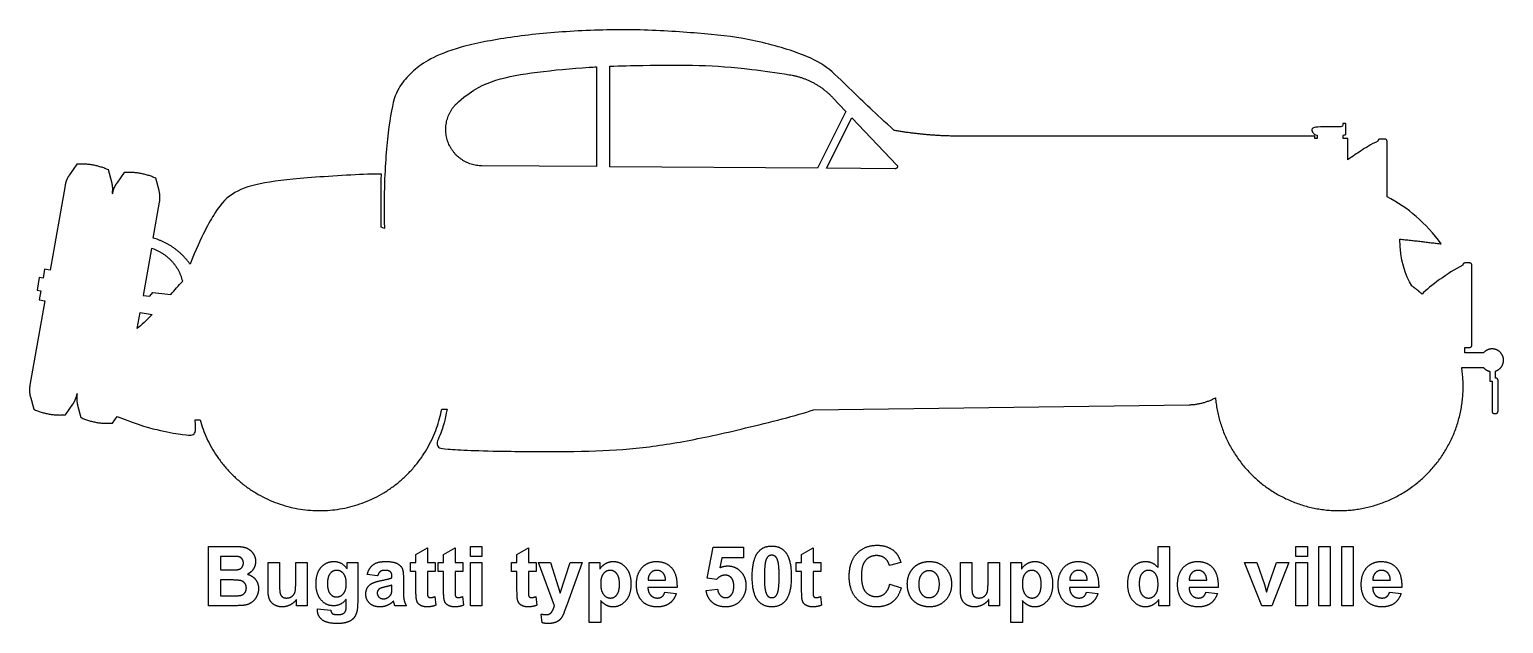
# Model space of a CAD drawing. Header units: millimetres. Extents: x -155 to 163, y -128 to 149.
# Drawn here: x -152.7 to -85.3, y -53.6 to -26.5 of the extents above; entities that cross this region are included whole.
import ezdxf

# ---------------------------------------------------------------- set-up
doc = ezdxf.new("R2010")
doc.units = ezdxf.units.MM
doc.header["$MEASUREMENT"] = 0
doc.layers.add('Layer 03', color=5, linetype='Continuous')

msp = doc.modelspace()

# ---------------------------------------------------------------- linework, layer by layer
at = {"layer": 'Layer 03'}
for p, q in [((-126.782, -28.183), (-126.782, -32.746)), ((-126.169, -32.751), (-126.169, -28.154)), ((-115.961, -29.594), (-115.364, -30.223)), ((-115.364, -30.223), (-116.663, -32.819)), ((-116.251, -32.822), (-115.093, -30.508)), ((-115.093, -30.508), (-113.037, -32.673)), ((-93.91, -31.351), (-110.164, -31.351)), ((-93.91, -31.459), (-93.91, -31.351)), ((-93.796, -31.459), (-93.91, -31.459)), ((-93.796, -31.301), (-93.796, -31.459)), ((-92.399, -31.459), (-92.601, -31.459)), ((-92.399, -32.44), (-92.399, -31.459)), ((-90.699, -31.486), (-90.916, -31.486)), ((-90.597, -34.125), (-90.597, -31.588)), ((-150.569, -32.639), (-150.906, -33.12)), ((-148.97, -33.462), (-149.122, -32.895)), ((-148.408, -33.021), (-148.745, -33.501)), ((-126.782, -32.746), (-132.032, -32.709)), ((-116.663, -32.819), (-126.169, -32.751)), ((-113.111, -32.844), (-116.251, -32.822)), ((-151.108, -33.608), (-151.79, -37.475)), ((-146.809, -33.843), (-146.96, -33.276)), ((-147.075, -36.012), (-146.785, -34.37)), ((-136.494, -35.576), (-136.637, -35.517)), ((-147.159, -36.487), (-147.538, -38.638)), ((-152.046, -37.43), (-152.119, -37.845)), ((-151.79, -37.475), (-152.046, -37.43)), ((-86.813, -37.154), (-87.03, -37.154)), ((-86.712, -40.913), (-86.712, -37.256)), ((-152.291, -37.814), (-152.393, -38.392)), ((-152.393, -38.392), (-152.221, -38.422)), ((-152.221, -38.422), (-152.294, -38.838)), ((-152.119, -37.845), (-152.291, -37.814)), ((-152.038, -38.883), (-152.72, -42.75)), ((-152.294, -38.838), (-152.038, -38.883)), ((-147.538, -38.638), (-147.237, -38.679)), ((-147.237, -38.679), (-147.088, -38.501)), ((-147.088, -38.501), (-146.271, -38.597)), ((-147.806, -40.155), (-147.676, -39.42)), ((-147.676, -39.42), (-147.125, -39.511)), ((-87.032, -41.271), (-87.03, -41.014)), ((-87.03, -41.014), (-86.813, -41.014)), ((-86.184, -41.271), (-87.032, -41.271)), ((-87.179, -41.934), (-86.184, -41.934)), ((-85.893, -42.11), (-85.893, -42.56)), ((-85.639, -42.417), (-85.639, -42.13)), ((-85.618, -42.417), (-85.639, -42.417)), ((-85.893, -42.56), (-85.792, -42.56)), ((-85.792, -42.56), (-85.792, -43.935)), ((-85.517, -43.935), (-85.517, -42.519)), ((-152.697, -43.277), (-152.545, -43.844)), ((-151.097, -44.099), (-150.761, -43.618)), ((-150.536, -43.658), (-150.384, -44.225)), ((-133.868, -43.833), (-133.624, -43.833)), ((-116.857, -43.877), (-99.659, -43.638)), ((-148.936, -44.48), (-148.721, -44.172)), ((-145.153, -44.326), (-144.929, -44.326)), ((-85.69, -44.036), (-85.618, -44.036)), ((-144.55, -52.834), (-144.55, -50.117)), ((-144.55, -50.117), (-143.455, -50.117)), ((-143.683, -50.573), (-143.993, -50.573)), ((-143.993, -50.573), (-143.993, -51.197)), ((-135.048, -50.488), (-134.525, -50.185)), ((-135.048, -50.86), (-135.048, -50.488)), ((-134.525, -50.185), (-134.525, -50.86)), ((-133.782, -50.488), (-133.259, -50.185)), ((-133.782, -50.86), (-133.782, -50.488)), ((-133.259, -50.185), (-133.259, -50.86)), ((-132.55, -50.117), (-132.027, -50.117)), ((-132.55, -50.573), (-132.55, -50.117)), ((-132.027, -50.573), (-132.55, -50.573)), ((-132.027, -50.117), (-132.027, -50.573)), ((-130.423, -50.488), (-129.9, -50.185)), ((-130.423, -50.86), (-130.423, -50.488)), ((-129.9, -50.185), (-129.9, -50.86)), ((-121.714, -51.574), (-121.444, -50.151)), ((-121.444, -50.151), (-120.06, -50.151)), ((-120.06, -50.151), (-120.06, -50.64)), ((-117.393, -50.488), (-116.87, -50.185)), ((-117.393, -50.86), (-117.393, -50.488)), ((-116.87, -50.185), (-116.87, -50.86)), ((-101.079, -51.082), (-101.079, -50.117)), ((-101.079, -50.117), (-100.556, -50.117)), ((-100.556, -50.117), (-100.556, -52.834)), ((-94.767, -50.117), (-94.244, -50.117)), ((-94.767, -50.573), (-94.767, -50.117)), ((-94.244, -50.573), (-94.767, -50.573)), ((-94.244, -50.117), (-94.244, -50.573)), ((-93.72, -50.117), (-93.197, -50.117)), ((-93.72, -52.834), (-93.72, -50.117)), ((-93.197, -50.117), (-93.197, -52.834)), ((-92.674, -50.117), (-92.151, -50.117)), ((-92.674, -52.834), (-92.674, -50.117)), ((-92.151, -50.117), (-92.151, -52.834)), ((-143.993, -51.197), (-143.638, -51.197)), ((-141.816, -52.113), (-141.816, -50.86)), ((-141.816, -50.86), (-141.293, -50.86)), ((-141.293, -50.86), (-141.293, -51.766)), ((-140.55, -50.86), (-140.027, -50.86)), ((-140.55, -51.692), (-140.55, -50.86)), ((-140.027, -50.86), (-140.027, -52.834)), ((-138.204, -51.135), (-138.204, -50.86)), ((-138.204, -50.86), (-137.715, -50.86)), ((-137.715, -50.86), (-137.715, -52.637)), ((-135.301, -51.265), (-135.301, -50.86)), ((-135.301, -50.86), (-135.048, -50.86)), ((-135.048, -51.265), (-135.301, -51.265)), ((-135.048, -52.135), (-135.048, -51.265)), ((-134.525, -50.86), (-134.17, -50.86)), ((-134.17, -51.265), (-134.525, -51.265)), ((-134.525, -51.265), (-134.525, -52.08)), ((-134.17, -50.86), (-134.17, -51.265)), ((-134.035, -51.265), (-134.035, -50.86)), ((-134.035, -50.86), (-133.782, -50.86)), ((-133.782, -51.265), (-134.035, -51.265)), ((-133.782, -52.135), (-133.782, -51.265)), ((-133.259, -50.86), (-132.904, -50.86)), ((-132.904, -51.265), (-133.259, -51.265)), ((-133.259, -51.265), (-133.259, -52.08)), ((-132.904, -50.86), (-132.904, -51.265)), ((-132.55, -50.86), (-132.027, -50.86)), ((-132.55, -52.834), (-132.55, -50.86)), ((-132.027, -50.86), (-132.027, -52.834)), ((-130.676, -51.265), (-130.676, -50.86)), ((-130.676, -50.86), (-130.423, -50.86)), ((-130.423, -51.265), (-130.676, -51.265)), ((-130.423, -52.135), (-130.423, -51.265)), ((-129.9, -50.86), (-129.546, -50.86)), ((-129.546, -51.265), (-129.9, -51.265)), ((-129.9, -51.265), (-129.9, -52.08)), ((-129.546, -50.86), (-129.546, -51.265)), ((-128.711, -52.834), (-129.444, -50.86)), ((-129.444, -50.86), (-128.887, -50.86)), ((-128.887, -50.86), (-128.44, -52.258)), ((-128.44, -52.258), (-127.993, -50.86)), ((-127.436, -50.86), (-128.128, -52.755)), ((-127.993, -50.86), (-127.436, -50.86)), ((-127.115, -53.594), (-127.115, -50.86)), ((-127.115, -50.86), (-126.626, -50.86)), ((-126.626, -50.86), (-126.626, -51.148)), ((-121.052, -50.64), (-121.138, -51.094)), ((-120.06, -50.64), (-121.052, -50.64)), ((-117.646, -51.265), (-117.646, -50.86)), ((-117.646, -50.86), (-117.393, -50.86)), ((-117.393, -51.265), (-117.646, -51.265)), ((-117.393, -52.135), (-117.393, -51.265)), ((-116.87, -50.86), (-116.516, -50.86)), ((-116.516, -51.265), (-116.87, -51.265)), ((-116.87, -51.265), (-116.87, -52.08)), ((-116.516, -50.86), (-116.516, -51.265)), ((-112.853, -50.86), (-113.376, -50.995)), ((-110.126, -52.113), (-110.126, -50.86)), ((-110.126, -50.86), (-109.603, -50.86)), ((-109.603, -50.86), (-109.603, -51.766)), ((-108.86, -50.86), (-108.337, -50.86)), ((-108.86, -51.692), (-108.86, -50.86)), ((-108.337, -50.86), (-108.337, -52.834)), ((-107.814, -53.594), (-107.814, -50.86)), ((-107.814, -50.86), (-107.324, -50.86)), ((-107.324, -50.86), (-107.324, -51.148)), ((-96.335, -52.834), (-97.121, -50.86)), ((-97.121, -50.86), (-96.564, -50.86)), ((-96.564, -50.86), (-96.211, -51.868)), ((-96.005, -51.868), (-95.653, -50.86)), ((-95.096, -50.86), (-95.871, -52.834)), ((-95.653, -50.86), (-95.096, -50.86)), ((-94.767, -50.86), (-94.244, -50.86)), ((-94.767, -52.834), (-94.767, -50.86)), ((-94.244, -50.86), (-94.244, -52.834)), ((-143.542, -51.653), (-143.993, -51.653)), ((-143.993, -51.653), (-143.993, -52.379)), ((-136.803, -51.467), (-137.276, -51.4)), ((-136.145, -51.552), (-136.145, -51.499)), ((-136.145, -51.993), (-136.145, -51.889)), ((-135.622, -51.572), (-135.622, -52.184)), ((-124.422, -51.67), (-123.621, -51.67)), ((-121.295, -51.636), (-121.714, -51.574)), ((-113.359, -51.839), (-112.836, -52.007)), ((-105.121, -51.67), (-104.32, -51.67)), ((-99.652, -51.67), (-98.851, -51.67)), ((-96.211, -51.868), (-96.109, -52.204)), ((-91.247, -51.67), (-90.446, -51.67)), ((-143.993, -52.379), (-143.476, -52.379)), ((-140.517, -52.834), (-140.517, -52.541)), ((-138.238, -52.812), (-138.238, -52.528)), ((-134.179, -52.413), (-134.137, -52.809)), ((-132.913, -52.413), (-132.871, -52.809)), ((-129.554, -52.413), (-129.512, -52.809)), ((-126.592, -52.599), (-126.592, -53.594)), ((-123.098, -51.991), (-124.431, -51.991)), ((-123.655, -52.21), (-123.132, -52.278)), ((-121.765, -52.13), (-121.241, -52.075)), ((-116.524, -52.413), (-116.482, -52.809)), ((-108.826, -52.834), (-108.826, -52.541)), ((-107.29, -52.599), (-107.29, -53.594)), ((-103.797, -51.991), (-105.13, -51.991)), ((-104.354, -52.21), (-103.83, -52.278)), ((-101.045, -52.834), (-101.045, -52.547)), ((-98.328, -51.991), (-99.661, -51.991)), ((-98.885, -52.21), (-98.362, -52.278)), ((-89.923, -51.991), (-91.256, -51.991)), ((-90.48, -52.21), (-89.956, -52.278)), ((-143.618, -52.834), (-144.55, -52.834)), ((-140.027, -52.834), (-140.517, -52.834)), ((-139.554, -52.97), (-138.947, -53.037)), ((-135.487, -52.834), (-136.01, -52.834)), ((-132.027, -52.834), (-132.55, -52.834)), ((-129.276, -53.614), (-129.309, -53.214)), ((-128.128, -52.755), (-128.259, -53.116)), ((-108.337, -52.834), (-108.826, -52.834)), ((-100.556, -52.834), (-101.045, -52.834)), ((-95.871, -52.834), (-96.335, -52.834)), ((-94.244, -52.834), (-94.767, -52.834)), ((-93.197, -52.834), (-93.72, -52.834)), ((-92.151, -52.834), (-92.674, -52.834)), ((-126.592, -53.594), (-127.115, -53.594)), ((-107.29, -53.594), (-107.814, -53.594))]:
    msp.add_line(p, q, dxfattribs=at)
for points, knots in [([(-113.161, -31.089), (-114.011, -30.327), (-115.365, -29.009), (-116.212, -28.163), (-117.335, -27.568), (-119.825, -26.863), (-122.049, -26.643), (-124.935, -26.444), (-128.067, -26.532), (-130.754, -26.797), (-133.172, -27.276), (-134.451, -27.822), (-135.185, -28.346), (-135.749, -28.976), (-136.148, -29.731), (-136.429, -32.025), (-136.524, -33.848), (-136.494, -35.576)], [5808.73337, 5808.73337, 5808.73337, 5808.73337, 5817.331826, 5827.912412, 5838.492998, 5849.073584, 5859.65417, 5870.234756, 5880.815343, 5891.395929, 5901.976515, 5912.557101, 5923.137687, 5933.718273, 5944.298859, 5954.879445, 5965.384004, 5965.384004, 5965.384004, 5965.384004]), ([(-133.101, -29.781), (-132.402, -29.184), (-131.435, -28.731), (-129.593, -28.408), (-127.814, -28.242), (-126.893, -28.189), (-126.782, -28.183)], [631.906282, 631.906282, 631.906282, 631.906282, 643.407297, 655.368296, 667.329295, 668.97204, 668.97204, 668.97204, 668.97204]), ([(-126.169, -28.154), (-125.675, -28.135), (-124.36, -28.102), (-121.979, -28.084), (-120.18, -28.224), (-118.561, -28.444), (-117.96, -28.54)], [786.079734, 786.079734, 786.079734, 786.079734, 793.3764, 805.3374, 817.298401, 824.146832, 824.146832, 824.146832, 824.146832]), ([(-91.017, -31.588), (-91.333, -31.718), (-91.786, -32.022), (-92.148, -32.257), (-92.399, -32.44)], [6677.158944, 6677.158944, 6677.158944, 6677.158944, 6681.872773, 6685.570565, 6685.570565, 6685.570565, 6685.570565]), ([(-136.631, -33.085), (-137.349, -33.085), (-139.923, -33.234), (-142.102, -33.456), (-143.438, -33.877), (-144.157, -34.616), (-144.838, -35.876), (-145.389, -37.206)], [5978.183713, 5978.183713, 5978.183713, 5978.183713, 5989.583431, 6000.98315, 6012.382868, 6023.782586, 6033.553601, 6033.553601, 6033.553601, 6033.553601])]:
    msp.add_open_spline(points, degree=3, knots=knots, dxfattribs=at)
for points, weights in [([(-117.96, -28.54), (-116.782, -28.729), (-115.961, -29.594)], [1, 0.947337079162, 1]), ([(-110.164, -31.351), (-111.674, -31.351), (-113.161, -31.089)], [1, 0.996194698092, 1]), ([(-90.916, -31.486), (-91.017, -31.486), (-91.017, -31.588)], [1, 0.707106781187, 1]), ([(-90.597, -31.588), (-90.597, -31.486), (-90.699, -31.486)], [1, 0.707106781187, 1]), ([(-149.122, -32.895), (-149.813, -32.583), (-150.569, -32.639)], [1, 0.969131119091, 1]), ([(-146.96, -33.276), (-147.652, -32.964), (-148.408, -33.021)], [1, 0.969131119091, 1]), ([(-150.906, -33.12), (-151.061, -33.342), (-151.108, -33.608)], [1, 0.97629600712, 1]), ([(-148.947, -33.989), (-148.9, -33.723), (-148.97, -33.462)], [1, 0.97629600712, 1]), ([(-148.745, -33.501), (-148.9, -33.723), (-148.947, -33.989)], [1, 0.97629600712, 1]), ([(-146.785, -34.37), (-146.739, -34.104), (-146.809, -33.843)], [1, 0.97629600712, 1]), ([(-145.389, -37.206), (-146.024, -36.315), (-147.075, -36.012)], [1, 0.944253379172, 1]), ([(-145.726, -37.98), (-146.025, -36.833), (-147.159, -36.487)], [1, 0.872965515701, 1]), ([(-87.03, -37.154), (-87.132, -37.154), (-87.132, -37.256)], [1, 0.707106781187, 1]), ([(-86.712, -37.256), (-86.712, -37.154), (-86.813, -37.154)], [1, 0.707106781187, 1]), ([(-88.995, -38.576), (-89.216, -38.378), (-89.455, -38.204)], [1, 0.998642472162, 1]), ([(-86.813, -41.014), (-86.712, -41.014), (-86.712, -40.913)], [1, 0.707106781187, 1]), ([(-86.184, -41.934), (-86.069, -42.072), (-85.893, -42.11)], [1, 0.94488020156, 1]), ([(-85.639, -42.13), (-85.639, -42.102), (-85.612, -42.092)], [1, 0.81603365186, 1]), ([(-85.517, -42.519), (-85.517, -42.417), (-85.618, -42.417)], [1, 0.707106781187, 1]), ([(-152.72, -42.75), (-152.767, -43.016), (-152.697, -43.277)], [1, 0.97629600712, 1]), ([(-150.761, -43.618), (-150.606, -43.397), (-150.559, -43.131)], [1, 0.97629600712, 1]), ([(-150.559, -43.131), (-150.606, -43.397), (-150.536, -43.658)], [1, 0.97629600712, 1]), ([(-152.545, -43.844), (-151.854, -44.156), (-151.097, -44.099)], [1, 0.969131119091, 1]), ([(-99.659, -43.638), (-99.016, -43.629), (-98.453, -43.319)], [1, 0.970168497499, 1]), ([(-150.384, -44.225), (-149.692, -44.537), (-148.936, -44.48)], [1, 0.969131119091, 1]), ([(-85.792, -43.935), (-85.792, -44.036), (-85.69, -44.036)], [1, 0.707106781187, 1]), ([(-85.618, -44.036), (-85.517, -44.036), (-85.517, -43.935)], [1, 0.707106781187, 1])]:
    msp.add_rational_spline(points, weights, degree=2, dxfattribs=at)
for points, weights, knots in [([(-132.032, -32.709), (-133.187, -32.7), (-133.583, -31.616), (-133.979, -30.531), (-133.101, -29.781)], [1, 0.821457189842, 1, 0.821457189842, 1], [612.036913, 612.036913, 612.036913, 621.971598, 621.971598, 631.906282, 631.906282, 631.906282]), ([(-113.037, -32.673), (-112.99, -32.721), (-113.017, -32.783), (-113.044, -32.845), (-113.111, -32.844)], [1, 0.834035481072, 1, 0.834035481072, 1], [204.536381, 204.536381, 204.536381, 205.120795, 205.120795, 205.705209, 205.705209, 205.705209]), ([(-85.612, -42.092), (-85.37, -42.007), (-85.291, -41.762), (-85.212, -41.517), (-85.359, -41.306), (-85.506, -41.095), (-85.763, -41.084), (-86.02, -41.073), (-86.184, -41.271)], [1, 0.895968548194, 1, 0.895968548194, 1, 0.895968548194, 1, 0.895968548194, 1], [6573.369291, 6573.369291, 6573.369291, 6575.720333, 6575.720333, 6578.071375, 6578.071375, 6580.422416, 6580.422416, 6582.773458, 6582.773458, 6582.773458]), ([(-98.453, -43.319), (-98.233, -45.714), (-96.361, -47.224), (-94.489, -48.733), (-92.102, -48.44), (-89.715, -48.147), (-88.264, -46.229), (-86.812, -44.311), (-87.179, -41.934)], [1, 0.920898595023, 1, 0.920898595023, 1, 0.920898595023, 1, 0.920898595023, 1], [6456.267834, 6456.267834, 6456.267834, 6478.663118, 6478.663118, 6501.058402, 6501.058402, 6523.453686, 6523.453686, 6545.84897, 6545.84897, 6545.84897]), ([(-144.929, -44.326), (-143.716, -48.678), (-139.202, -48.477), (-134.689, -48.275), (-133.868, -43.833)], [1, 0.782713965662, 1, 0.782713965662, 1], [6194.270042, 6194.270042, 6194.270042, 6231.842748, 6231.842748, 6269.415454, 6269.415454, 6269.415454])]:
    msp.add_rational_spline(points, weights, degree=2, knots=knots, dxfattribs=at)
for points, degree in [([(-92.601, -31.459), (-92.601, -31.35), (-92.613, -31.284), (-92.499, -31.294), (-92.477, -31.282), (-92.477, -30.798), (-92.486, -30.765), (-92.6, -30.765), (-92.632, -30.777), (-92.621, -30.905), (-92.689, -30.93), (-92.902, -30.93), (-93.749, -30.93), (-93.991, -30.951), (-94.063, -31.076), (-94.005, -31.177), (-93.94, -31.222), (-93.911, -31.301), (-93.796, -31.301)], 3), ([(-136.637, -35.517), (-136.652, -34.509), (-136.652, -33.735), (-136.631, -33.085)], 3), ([(-88.113, -36.282), (-88.826, -35.331), (-89.625, -34.617), (-90.597, -34.125)], 3), ([(-89.455, -38.204), (-89.755, -37.726), (-90.015, -36.997), (-90.015, -36.061)], 3), ([(-90.015, -36.061), (-89.047, -36.163), (-88.113, -36.282)], 2), ([(-87.132, -37.256), (-87.84, -37.624), (-88.625, -38.204), (-88.995, -38.576)], 3), ([(-146.271, -38.597), (-146.088, -38.389), (-145.928, -38.199), (-145.726, -37.98)], 3), ([(-147.125, -39.511), (-147.379, -39.767), (-147.622, -39.999), (-147.806, -40.155)], 3), ([(-133.624, -43.833), (-133.722, -44.392), (-133.875, -44.851), (-134.053, -45.253), (-134.101, -45.463), (-134.012, -45.624), (-133.698, -45.664), (-132.628, -45.728), (-130.953, -45.774), (-127.682, -45.79), (-125.273, -45.695), (-122.839, -45.357), (-120.143, -44.764), (-117.605, -44.12), (-116.857, -43.877)], 3), ([(-148.721, -44.172), (-147.703, -44.584), (-146.656, -44.856), (-145.621, -45.022), (-145.244, -45.037), (-145.153, -44.932), (-145.115, -44.683), (-145.153, -44.326)], 3), ([(-143.22, -50.582), (-143.3, -50.573), (-143.683, -50.573)], 2), ([(-143.455, -50.117), (-143.13, -50.117), (-142.97, -50.144)], 2), ([(-143.016, -50.677), (-143.084, -50.599), (-143.22, -50.582)], 2), ([(-142.97, -50.144), (-142.81, -50.171), (-142.684, -50.256)], 2), ([(-142.684, -50.256), (-142.558, -50.342), (-142.474, -50.484)], 2), ([(-142.474, -50.484), (-142.39, -50.626), (-142.39, -50.802)], 2), ([(-119.655, -51.488), (-119.655, -50.718), (-119.384, -50.379)], 2), ([(-119.384, -50.379), (-119.161, -50.1), (-118.76, -50.1)], 2), ([(-118.929, -50.583), (-119.003, -50.645), (-119.044, -50.803)], 2), ([(-118.76, -50.522), (-118.855, -50.522), (-118.929, -50.583)], 2), ([(-118.76, -50.1), (-118.36, -50.1), (-118.135, -50.383)], 2), ([(-118.593, -50.583), (-118.666, -50.522), (-118.76, -50.522)], 2), ([(-118.471, -50.826), (-118.519, -50.645), (-118.593, -50.583)], 2), ([(-118.135, -50.383), (-117.866, -50.718), (-117.866, -51.494)], 2), ([(-115.216, -51.5), (-115.216, -50.819), (-114.865, -50.443)], 2), ([(-114.865, -50.443), (-114.514, -50.066), (-113.943, -50.066)], 2), ([(-113.964, -50.539), (-114.273, -50.539), (-114.466, -50.756)], 2), ([(-113.582, -50.661), (-113.739, -50.539), (-113.964, -50.539)], 2), ([(-113.943, -50.066), (-113.443, -50.066), (-113.131, -50.36)], 2), ([(-113.131, -50.36), (-112.946, -50.534), (-112.853, -50.86)], 2), ([(-143.638, -51.197), (-143.322, -51.197), (-143.245, -51.188)], 2), ([(-143.245, -51.188), (-143.106, -51.171), (-143.027, -51.091)], 2), ([(-143.027, -51.091), (-142.947, -51.011), (-142.947, -50.881)], 2), ([(-142.947, -50.881), (-142.947, -50.755), (-143.016, -50.677)], 2), ([(-142.49, -51.152), (-142.59, -51.312), (-142.762, -51.392)], 2), ([(-142.39, -50.802), (-142.39, -50.993), (-142.49, -51.152)], 2), ([(-139.622, -51.833), (-139.622, -51.335), (-139.387, -51.072)], 2), ([(-139.387, -51.072), (-139.151, -50.809), (-138.801, -50.809)], 2), ([(-138.676, -51.214), (-138.86, -51.214), (-138.979, -51.362)], 2), ([(-138.801, -50.809), (-138.44, -50.809), (-138.204, -51.135)], 2), ([(-138.362, -51.365), (-138.486, -51.214), (-138.676, -51.214)], 2), ([(-137.276, -51.4), (-137.198, -51.099), (-137.006, -50.954)], 2), ([(-137.006, -50.954), (-136.814, -50.809), (-136.437, -50.809)], 2), ([(-136.684, -51.27), (-136.758, -51.327), (-136.803, -51.467)], 2), ([(-136.479, -51.214), (-136.611, -51.214), (-136.684, -51.27)], 2), ([(-136.215, -51.28), (-136.285, -51.214), (-136.479, -51.214)], 2), ([(-136.437, -50.809), (-136.094, -50.809), (-135.926, -50.892)], 2), ([(-135.926, -50.892), (-135.759, -50.975), (-135.69, -51.103)], 2), ([(-135.69, -51.103), (-135.622, -51.231), (-135.622, -51.572)], 2), ([(-126.626, -51.148), (-126.532, -51), (-126.373, -50.905)], 2), ([(-126.156, -51.214), (-126.344, -51.214), (-126.468, -51.366)], 2), ([(-126.373, -50.905), (-126.213, -50.809), (-126.019, -50.809)], 2), ([(-125.853, -51.368), (-125.976, -51.214), (-126.156, -51.214)], 2), ([(-126.019, -50.809), (-125.68, -50.809), (-125.444, -51.08)], 2), ([(-125.444, -51.08), (-125.208, -51.352), (-125.208, -51.836)], 2), ([(-124.955, -51.862), (-124.955, -51.368), (-124.696, -51.089)], 2), ([(-124.696, -51.089), (-124.438, -50.809), (-124.043, -50.809)], 2), ([(-124.02, -51.214), (-124.195, -51.214), (-124.31, -51.337)], 2), ([(-124.043, -50.809), (-123.6, -50.809), (-123.343, -51.1)], 2), ([(-123.741, -51.33), (-123.856, -51.214), (-124.02, -51.214)], 2), ([(-123.343, -51.1), (-123.087, -51.391), (-123.098, -51.991)], 2), ([(-121.138, -51.094), (-120.962, -51.012), (-120.779, -51.012)], 2), ([(-120.779, -51.012), (-120.429, -51.012), (-120.185, -51.265)], 2), ([(-120.185, -51.265), (-119.942, -51.518), (-119.942, -51.922)], 2), ([(-119.044, -50.803), (-119.098, -51.008), (-119.098, -51.494)], 2), ([(-118.423, -51.494), (-118.423, -51.008), (-118.471, -50.826)], 2), ([(-114.466, -50.756), (-114.659, -50.973), (-114.659, -51.459)], 2), ([(-113.376, -50.995), (-113.426, -50.784), (-113.582, -50.661)], 2), ([(-112.429, -51.312), (-112.301, -51.067), (-112.068, -50.938)], 2), ([(-112.068, -50.938), (-111.834, -50.809), (-111.546, -50.809)], 2), ([(-111.56, -51.231), (-111.76, -51.231), (-111.897, -51.39)], 2), ([(-111.224, -51.39), (-111.359, -51.231), (-111.56, -51.231)], 2), ([(-111.546, -50.809), (-111.1, -50.809), (-110.816, -51.102)], 2), ([(-110.816, -51.102), (-110.531, -51.395), (-110.531, -51.842)], 2), ([(-107.324, -51.148), (-107.231, -51), (-107.071, -50.905)], 2), ([(-106.854, -51.214), (-107.043, -51.214), (-107.166, -51.366)], 2), ([(-107.071, -50.905), (-106.912, -50.809), (-106.718, -50.809)], 2), ([(-106.552, -51.368), (-106.674, -51.214), (-106.854, -51.214)], 2), ([(-106.718, -50.809), (-106.379, -50.809), (-106.143, -51.08)], 2), ([(-106.143, -51.08), (-105.906, -51.352), (-105.906, -51.836)], 2), ([(-105.653, -51.862), (-105.653, -51.368), (-105.395, -51.089)], 2), ([(-105.395, -51.089), (-105.137, -50.809), (-104.742, -50.809)], 2), ([(-104.718, -51.214), (-104.894, -51.214), (-105.008, -51.337)], 2), ([(-104.742, -50.809), (-104.298, -50.809), (-104.042, -51.1)], 2), ([(-104.44, -51.33), (-104.554, -51.214), (-104.718, -51.214)], 2), ([(-104.042, -51.1), (-103.786, -51.391), (-103.797, -51.991)], 2), ([(-102.463, -51.84), (-102.463, -51.335), (-102.231, -51.072)], 2), ([(-102.231, -51.072), (-101.998, -50.809), (-101.643, -50.809)], 2), ([(-101.51, -51.214), (-101.693, -51.214), (-101.816, -51.364)], 2), ([(-101.643, -50.809), (-101.317, -50.809), (-101.079, -51.082)], 2), ([(-101.2, -51.366), (-101.321, -51.214), (-101.51, -51.214)], 2), ([(-100.185, -51.862), (-100.185, -51.368), (-99.926, -51.089)], 2), ([(-99.926, -51.089), (-99.668, -50.809), (-99.273, -50.809)], 2), ([(-99.25, -51.214), (-99.425, -51.214), (-99.54, -51.337)], 2), ([(-99.273, -50.809), (-98.83, -50.809), (-98.573, -51.1)], 2), ([(-98.971, -51.33), (-99.086, -51.214), (-99.25, -51.214)], 2), ([(-98.573, -51.1), (-98.317, -51.391), (-98.328, -51.991)], 2), ([(-91.779, -51.862), (-91.779, -51.368), (-91.521, -51.089)], 2), ([(-91.521, -51.089), (-91.263, -50.809), (-90.868, -50.809)], 2), ([(-90.844, -51.214), (-91.02, -51.214), (-91.134, -51.337)], 2), ([(-90.868, -50.809), (-90.424, -50.809), (-90.168, -51.1)], 2), ([(-90.566, -51.33), (-90.68, -51.214), (-90.844, -51.214)], 2), ([(-90.168, -51.1), (-89.912, -51.391), (-89.923, -51.991)], 2), ([(-143.047, -51.692), (-143.161, -51.653), (-143.542, -51.653)], 2), ([(-142.872, -51.816), (-142.933, -51.731), (-143.047, -51.692)], 2), ([(-142.812, -52.023), (-142.812, -51.901), (-142.872, -51.816)], 2), ([(-142.762, -51.392), (-142.517, -51.464), (-142.386, -51.638)], 2), ([(-142.386, -51.638), (-142.255, -51.812), (-142.255, -52.047)], 2), ([(-141.293, -51.766), (-141.293, -52.183), (-141.264, -52.277)], 2), ([(-140.589, -52.224), (-140.55, -52.116), (-140.55, -51.692)], 2), ([(-139.442, -52.497), (-139.622, -52.23), (-139.622, -51.833)], 2), ([(-138.979, -51.362), (-139.099, -51.51), (-139.099, -51.814)], 2), ([(-139.099, -51.814), (-139.099, -52.133), (-138.979, -52.281)], 2), ([(-138.367, -52.278), (-138.238, -52.126), (-138.238, -51.827)], 2), ([(-138.238, -51.827), (-138.238, -51.516), (-138.362, -51.365)], 2), ([(-137.265, -52.003), (-137.187, -51.872), (-137.047, -51.802)], 2), ([(-137.047, -51.802), (-136.906, -51.732), (-136.641, -51.68)], 2), ([(-136.641, -51.68), (-136.283, -51.611), (-136.145, -51.552)], 2), ([(-136.145, -51.889), (-136.241, -51.923), (-136.45, -51.969)], 2), ([(-136.145, -51.499), (-136.145, -51.345), (-136.215, -51.28)], 2), ([(-126.468, -51.366), (-126.592, -51.517), (-126.592, -51.814)], 2), ([(-126.592, -51.814), (-126.592, -52.155), (-126.462, -52.317)], 2), ([(-125.731, -51.841), (-125.731, -51.522), (-125.853, -51.368)], 2), ([(-125.85, -52.331), (-125.731, -52.181), (-125.731, -51.841)], 2), ([(-125.208, -51.836), (-125.208, -52.333), (-125.446, -52.609)], 2), ([(-124.759, -52.547), (-124.955, -52.275), (-124.955, -51.862)], 2), ([(-124.31, -51.337), (-124.424, -51.459), (-124.422, -51.67)], 2), ([(-123.621, -51.67), (-123.627, -51.447), (-123.741, -51.33)], 2), ([(-120.898, -51.434), (-121.119, -51.434), (-121.295, -51.636)], 2), ([(-120.609, -51.558), (-120.72, -51.434), (-120.898, -51.434)], 2), ([(-120.499, -51.933), (-120.499, -51.683), (-120.609, -51.558)], 2), ([(-120.608, -52.331), (-120.499, -52.199), (-120.499, -51.933)], 2), ([(-119.942, -51.922), (-119.942, -52.259), (-120.136, -52.524)], 2), ([(-119.409, -52.579), (-119.655, -52.273), (-119.655, -51.488)], 2), ([(-119.098, -51.494), (-119.098, -51.979), (-119.05, -52.161)], 2), ([(-118.477, -52.183), (-118.423, -51.979), (-118.423, -51.494)], 2), ([(-117.866, -51.494), (-117.866, -52.267), (-118.136, -52.606)], 2), ([(-114.866, -52.514), (-115.216, -52.143), (-115.216, -51.5)], 2), ([(-114.659, -51.459), (-114.659, -51.975), (-114.469, -52.194)], 2), ([(-113.591, -52.274), (-113.429, -52.136), (-113.359, -51.839)], 2), ([(-112.556, -51.819), (-112.556, -51.557), (-112.429, -51.312)], 2), ([(-112.429, -52.4), (-112.556, -52.161), (-112.556, -51.819)], 2), ([(-111.897, -51.39), (-112.033, -51.549), (-112.033, -51.847)], 2), ([(-112.033, -51.847), (-112.033, -52.146), (-111.897, -52.304)], 2), ([(-111.088, -51.843), (-111.088, -51.549), (-111.224, -51.39)], 2), ([(-111.224, -52.304), (-111.088, -52.146), (-111.088, -51.843)], 2), ([(-110.531, -51.842), (-110.531, -52.292), (-110.818, -52.589)], 2), ([(-109.603, -51.766), (-109.603, -52.183), (-109.574, -52.277)], 2), ([(-108.899, -52.224), (-108.86, -52.116), (-108.86, -51.692)], 2), ([(-107.166, -51.366), (-107.29, -51.517), (-107.29, -51.814)], 2), ([(-107.29, -51.814), (-107.29, -52.155), (-107.161, -52.317)], 2), ([(-106.43, -51.841), (-106.43, -51.522), (-106.552, -51.368)], 2), ([(-106.548, -52.331), (-106.43, -52.181), (-106.43, -51.841)], 2), ([(-105.906, -51.836), (-105.906, -52.333), (-106.145, -52.609)], 2), ([(-105.457, -52.547), (-105.653, -52.275), (-105.653, -51.862)], 2), ([(-105.008, -51.337), (-105.123, -51.459), (-105.121, -51.67)], 2), ([(-104.32, -51.67), (-104.326, -51.447), (-104.44, -51.33)], 2), ([(-102.225, -52.609), (-102.463, -52.333), (-102.463, -51.84)], 2), ([(-101.816, -51.364), (-101.94, -51.513), (-101.94, -51.81)], 2), ([(-101.94, -51.81), (-101.94, -52.13), (-101.854, -52.273)], 2), ([(-101.204, -52.325), (-101.079, -52.17), (-101.079, -51.861)], 2), ([(-101.079, -51.861), (-101.079, -51.517), (-101.2, -51.366)], 2), ([(-99.989, -52.547), (-100.185, -52.275), (-100.185, -51.862)], 2), ([(-99.54, -51.337), (-99.654, -51.459), (-99.652, -51.67)], 2), ([(-98.851, -51.67), (-98.857, -51.447), (-98.971, -51.33)], 2), ([(-96.058, -52.035), (-96.033, -51.951), (-96.005, -51.868)], 2), ([(-91.583, -52.547), (-91.779, -52.275), (-91.779, -51.862)], 2), ([(-91.134, -51.337), (-91.249, -51.459), (-91.247, -51.67)], 2), ([(-90.446, -51.67), (-90.452, -51.447), (-90.566, -51.33)], 2), ([(-143.476, -52.379), (-143.174, -52.379), (-143.093, -52.362)], 2), ([(-143.093, -52.362), (-142.969, -52.34), (-142.89, -52.254)], 2), ([(-142.89, -52.254), (-142.812, -52.168), (-142.812, -52.023)], 2), ([(-142.342, -52.408), (-142.429, -52.583), (-142.579, -52.687)], 2), ([(-142.255, -52.047), (-142.255, -52.232), (-142.342, -52.408)], 2), ([(-141.746, -52.551), (-141.816, -52.393), (-141.816, -52.113)], 2), ([(-141.519, -52.797), (-141.676, -52.71), (-141.746, -52.551)], 2), ([(-141.264, -52.277), (-141.236, -52.37), (-141.161, -52.425)], 2), ([(-141.161, -52.425), (-141.085, -52.48), (-140.969, -52.48)], 2), ([(-140.969, -52.48), (-140.837, -52.48), (-140.732, -52.407)], 2), ([(-140.517, -52.541), (-140.623, -52.698), (-140.798, -52.791)], 2), ([(-140.732, -52.407), (-140.628, -52.333), (-140.589, -52.224)], 2), ([(-138.822, -52.834), (-139.213, -52.834), (-139.442, -52.497)], 2), ([(-138.979, -52.281), (-138.86, -52.429), (-138.685, -52.429)], 2), ([(-138.238, -52.528), (-138.47, -52.834), (-138.822, -52.834)], 2), ([(-138.685, -52.429), (-138.497, -52.429), (-138.367, -52.278)], 2), ([(-137.343, -52.301), (-137.343, -52.134), (-137.265, -52.003)], 2), ([(-137.168, -52.72), (-137.343, -52.554), (-137.343, -52.301)], 2), ([(-136.722, -52.06), (-136.82, -52.133), (-136.82, -52.244)], 2), ([(-136.82, -52.244), (-136.82, -52.354), (-136.742, -52.434)], 2), ([(-136.742, -52.434), (-136.664, -52.514), (-136.542, -52.514)], 2), ([(-136.45, -51.969), (-136.658, -52.016), (-136.722, -52.06)], 2), ([(-136.542, -52.514), (-136.407, -52.514), (-136.284, -52.421)], 2), ([(-136.079, -52.621), (-136.212, -52.753), (-136.364, -52.819)], 2), ([(-136.284, -52.421), (-136.193, -52.35), (-136.165, -52.248)], 2), ([(-136.165, -52.248), (-136.145, -52.181), (-136.145, -51.993)], 2), ([(-136.06, -52.682), (-136.073, -52.635), (-136.079, -52.621)], 2), ([(-135.622, -52.184), (-135.622, -52.445), (-135.593, -52.569)], 2), ([(-135.593, -52.569), (-135.565, -52.693), (-135.487, -52.834)], 2), ([(-135.031, -52.507), (-135.048, -52.415), (-135.048, -52.135)], 2), ([(-134.959, -52.713), (-135.011, -52.637), (-135.031, -52.507)], 2), ([(-134.525, -52.08), (-134.525, -52.328), (-134.515, -52.369)], 2), ([(-134.515, -52.369), (-134.505, -52.41), (-134.469, -52.437)], 2), ([(-134.469, -52.437), (-134.434, -52.463), (-134.383, -52.463)], 2), ([(-134.383, -52.463), (-134.313, -52.463), (-134.179, -52.413)], 2), ([(-133.765, -52.507), (-133.782, -52.415), (-133.782, -52.135)], 2), ([(-133.693, -52.713), (-133.745, -52.637), (-133.765, -52.507)], 2), ([(-133.259, -52.08), (-133.259, -52.328), (-133.249, -52.369)], 2), ([(-133.249, -52.369), (-133.239, -52.41), (-133.204, -52.437)], 2), ([(-133.204, -52.437), (-133.168, -52.463), (-133.117, -52.463)], 2), ([(-133.117, -52.463), (-133.047, -52.463), (-132.913, -52.413)], 2), ([(-130.407, -52.507), (-130.423, -52.415), (-130.423, -52.135)], 2), ([(-130.334, -52.713), (-130.387, -52.637), (-130.407, -52.507)], 2), ([(-129.9, -52.08), (-129.9, -52.328), (-129.89, -52.369)], 2), ([(-129.89, -52.369), (-129.88, -52.41), (-129.845, -52.437)], 2), ([(-129.845, -52.437), (-129.81, -52.463), (-129.759, -52.463)], 2), ([(-129.759, -52.463), (-129.688, -52.463), (-129.554, -52.413)], 2), ([(-126.316, -52.821), (-126.447, -52.756), (-126.592, -52.599)], 2), ([(-126.462, -52.317), (-126.333, -52.48), (-126.147, -52.48)], 2), ([(-126.147, -52.48), (-125.968, -52.48), (-125.85, -52.331)], 2), ([(-125.446, -52.609), (-125.684, -52.885), (-126.024, -52.885)], 2), ([(-123.994, -52.885), (-124.511, -52.885), (-124.759, -52.547)], 2), ([(-124.431, -51.991), (-124.426, -52.222), (-124.302, -52.351)], 2), ([(-124.302, -52.351), (-124.179, -52.48), (-123.995, -52.48)], 2), ([(-123.995, -52.48), (-123.869, -52.48), (-123.784, -52.416)], 2), ([(-123.784, -52.416), (-123.699, -52.352), (-123.655, -52.21)], 2), ([(-123.132, -52.278), (-123.233, -52.574), (-123.45, -52.73)], 2), ([(-121.482, -52.68), (-121.719, -52.475), (-121.765, -52.13)], 2), ([(-121.241, -52.075), (-121.22, -52.254), (-121.115, -52.359)], 2), ([(-121.115, -52.359), (-121.01, -52.463), (-120.873, -52.463)], 2), ([(-120.873, -52.463), (-120.716, -52.463), (-120.608, -52.331)], 2), ([(-120.136, -52.524), (-120.4, -52.885), (-120.87, -52.885)], 2), ([(-118.76, -52.885), (-119.163, -52.885), (-119.409, -52.579)], 2), ([(-119.05, -52.161), (-119.001, -52.343), (-118.928, -52.403)], 2), ([(-118.928, -52.403), (-118.855, -52.463), (-118.76, -52.463)], 2), ([(-118.76, -52.463), (-118.666, -52.463), (-118.592, -52.402)], 2), ([(-118.136, -52.606), (-118.36, -52.885), (-118.76, -52.885)], 2), ([(-118.592, -52.402), (-118.517, -52.341), (-118.477, -52.183)], 2), ([(-117.377, -52.507), (-117.393, -52.415), (-117.393, -52.135)], 2), ([(-117.304, -52.713), (-117.357, -52.637), (-117.377, -52.507)], 2), ([(-116.87, -52.08), (-116.87, -52.328), (-116.86, -52.369)], 2), ([(-116.86, -52.369), (-116.85, -52.41), (-116.815, -52.437)], 2), ([(-116.815, -52.437), (-116.78, -52.463), (-116.729, -52.463)], 2), ([(-116.729, -52.463), (-116.658, -52.463), (-116.524, -52.413)], 2), ([(-113.971, -52.885), (-114.515, -52.885), (-114.866, -52.514)], 2), ([(-114.469, -52.194), (-114.279, -52.413), (-113.976, -52.413)], 2), ([(-113.976, -52.413), (-113.752, -52.413), (-113.591, -52.274)], 2), ([(-112.836, -52.007), (-112.959, -52.453), (-113.245, -52.669)], 2), ([(-112.057, -52.762), (-112.301, -52.638), (-112.429, -52.4)], 2), ([(-111.897, -52.304), (-111.76, -52.463), (-111.56, -52.463)], 2), ([(-111.56, -52.463), (-111.359, -52.463), (-111.224, -52.304)], 2), ([(-110.818, -52.589), (-111.106, -52.885), (-111.542, -52.885)], 2), ([(-110.056, -52.551), (-110.126, -52.393), (-110.126, -52.113)], 2), ([(-109.829, -52.797), (-109.986, -52.71), (-110.056, -52.551)], 2), ([(-109.574, -52.277), (-109.546, -52.37), (-109.47, -52.425)], 2), ([(-109.47, -52.425), (-109.395, -52.48), (-109.279, -52.48)], 2), ([(-109.279, -52.48), (-109.147, -52.48), (-109.042, -52.407)], 2), ([(-108.826, -52.541), (-108.933, -52.698), (-109.107, -52.791)], 2), ([(-109.042, -52.407), (-108.937, -52.333), (-108.899, -52.224)], 2), ([(-107.015, -52.821), (-107.146, -52.756), (-107.29, -52.599)], 2), ([(-107.161, -52.317), (-107.031, -52.48), (-106.846, -52.48)], 2), ([(-106.846, -52.48), (-106.667, -52.48), (-106.548, -52.331)], 2), ([(-106.145, -52.609), (-106.383, -52.885), (-106.722, -52.885)], 2), ([(-104.692, -52.885), (-105.209, -52.885), (-105.457, -52.547)], 2), ([(-105.13, -51.991), (-105.124, -52.222), (-105.001, -52.351)], 2), ([(-105.001, -52.351), (-104.878, -52.48), (-104.693, -52.48)], 2), ([(-104.693, -52.48), (-104.568, -52.48), (-104.483, -52.416)], 2), ([(-104.483, -52.416), (-104.397, -52.352), (-104.354, -52.21)], 2), ([(-103.83, -52.278), (-103.931, -52.574), (-104.148, -52.73)], 2), ([(-101.652, -52.885), (-101.986, -52.885), (-102.225, -52.609)], 2), ([(-101.854, -52.273), (-101.729, -52.48), (-101.506, -52.48)], 2), ([(-101.506, -52.48), (-101.328, -52.48), (-101.204, -52.325)], 2), ([(-101.045, -52.547), (-101.164, -52.714), (-101.326, -52.8)], 2), ([(-99.224, -52.885), (-99.741, -52.885), (-99.989, -52.547)], 2), ([(-99.661, -51.991), (-99.656, -52.222), (-99.532, -52.351)], 2), ([(-99.532, -52.351), (-99.409, -52.48), (-99.225, -52.48)], 2), ([(-99.225, -52.48), (-99.099, -52.48), (-99.014, -52.416)], 2), ([(-99.014, -52.416), (-98.929, -52.352), (-98.885, -52.21)], 2), ([(-98.362, -52.278), (-98.463, -52.574), (-98.68, -52.73)], 2), ([(-96.109, -52.204), (-96.068, -52.076), (-96.058, -52.035)], 2), ([(-90.819, -52.885), (-91.335, -52.885), (-91.583, -52.547)], 2), ([(-91.256, -51.991), (-91.25, -52.222), (-91.127, -52.351)], 2), ([(-91.127, -52.351), (-91.004, -52.48), (-90.819, -52.48)], 2), ([(-90.819, -52.48), (-90.694, -52.48), (-90.609, -52.416)], 2), ([(-90.609, -52.416), (-90.523, -52.352), (-90.48, -52.21)], 2), ([(-89.956, -52.278), (-90.057, -52.574), (-90.274, -52.73)], 2), ([(-142.95, -52.816), (-143.089, -52.831), (-143.618, -52.834)], 2), ([(-142.579, -52.687), (-142.73, -52.792), (-142.95, -52.816)], 2), ([(-141.166, -52.885), (-141.363, -52.885), (-141.519, -52.797)], 2), ([(-140.798, -52.791), (-140.972, -52.885), (-141.166, -52.885)], 2), ([(-139.556, -53.033), (-139.556, -53.007), (-139.554, -52.97)], 2), ([(-139.348, -53.472), (-139.556, -53.299), (-139.556, -53.033)], 2), ([(-138.947, -53.037), (-138.933, -53.143), (-138.881, -53.183)], 2), ([(-138.881, -53.183), (-138.809, -53.24), (-138.656, -53.24)], 2), ([(-138.656, -53.24), (-138.459, -53.24), (-138.361, -53.179)], 2), ([(-138.361, -53.179), (-138.295, -53.139), (-138.261, -53.049)], 2), ([(-138.261, -53.049), (-138.238, -52.985), (-138.238, -52.812)], 2), ([(-137.772, -53.162), (-137.829, -53.335), (-137.932, -53.434)], 2), ([(-137.715, -52.637), (-137.715, -52.988), (-137.772, -53.162)], 2), ([(-136.689, -52.885), (-136.993, -52.885), (-137.168, -52.72)], 2), ([(-136.364, -52.819), (-136.516, -52.885), (-136.689, -52.885)], 2), ([(-136.01, -52.834), (-136.03, -52.783), (-136.06, -52.682)], 2), ([(-134.795, -52.837), (-134.907, -52.789), (-134.959, -52.713)], 2), ([(-134.544, -52.885), (-134.683, -52.885), (-134.795, -52.837)], 2), ([(-134.137, -52.809), (-134.316, -52.885), (-134.544, -52.885)], 2), ([(-133.529, -52.837), (-133.641, -52.789), (-133.693, -52.713)], 2), ([(-133.278, -52.885), (-133.417, -52.885), (-133.529, -52.837)], 2), ([(-132.871, -52.809), (-133.05, -52.885), (-133.278, -52.885)], 2), ([(-130.17, -52.837), (-130.282, -52.789), (-130.334, -52.713)], 2), ([(-129.919, -52.885), (-130.058, -52.885), (-130.17, -52.837)], 2), ([(-129.512, -52.809), (-129.691, -52.885), (-129.919, -52.885)], 2), ([(-129.309, -53.214), (-129.192, -53.24), (-129.097, -53.24)], 2), ([(-129.097, -53.24), (-128.923, -53.24), (-128.839, -53.125)], 2), ([(-128.839, -53.125), (-128.755, -53.011), (-128.711, -52.834)], 2), ([(-128.259, -53.116), (-128.327, -53.288), (-128.388, -53.379)], 2), ([(-126.024, -52.885), (-126.185, -52.885), (-126.316, -52.821)], 2), ([(-123.45, -52.73), (-123.667, -52.885), (-123.994, -52.885)], 2), ([(-120.87, -52.885), (-121.245, -52.885), (-121.482, -52.68)], 2), ([(-117.14, -52.837), (-117.252, -52.789), (-117.304, -52.713)], 2), ([(-116.889, -52.885), (-117.028, -52.885), (-117.14, -52.837)], 2), ([(-116.482, -52.809), (-116.661, -52.885), (-116.889, -52.885)], 2), ([(-113.245, -52.669), (-113.531, -52.885), (-113.971, -52.885)], 2), ([(-111.542, -52.885), (-111.812, -52.885), (-112.057, -52.762)], 2), ([(-109.475, -52.885), (-109.672, -52.885), (-109.829, -52.797)], 2), ([(-109.107, -52.791), (-109.282, -52.885), (-109.475, -52.885)], 2), ([(-106.722, -52.885), (-106.883, -52.885), (-107.015, -52.821)], 2), ([(-104.148, -52.73), (-104.366, -52.885), (-104.692, -52.885)], 2), ([(-101.326, -52.8), (-101.488, -52.885), (-101.652, -52.885)], 2), ([(-98.68, -52.73), (-98.897, -52.885), (-99.224, -52.885)], 2), ([(-90.274, -52.73), (-90.492, -52.885), (-90.819, -52.885)], 2), ([(-138.643, -53.645), (-139.14, -53.645), (-139.348, -53.472)], 2), ([(-138.207, -53.589), (-138.38, -53.645), (-138.643, -53.645)], 2), ([(-137.932, -53.434), (-138.035, -53.533), (-138.207, -53.589)], 2), ([(-128.985, -53.645), (-129.133, -53.645), (-129.276, -53.614)], 2), ([(-128.724, -53.613), (-128.84, -53.645), (-128.985, -53.645)], 2), ([(-128.528, -53.526), (-128.608, -53.582), (-128.724, -53.613)], 2), ([(-128.388, -53.379), (-128.449, -53.469), (-128.528, -53.526)], 2)]:
    msp.add_open_spline(points, degree=degree, dxfattribs=at)

doc.saveas('drawing.dxf')
